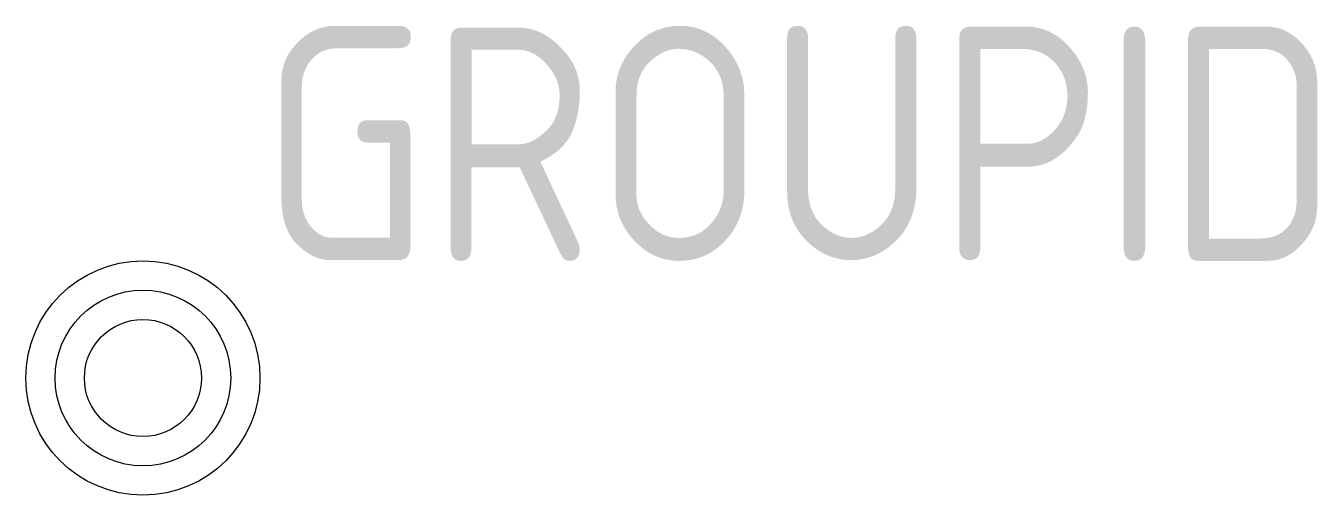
# Model space of a CAD drawing. Extents: x -1 to 10, y -1 to 3.
import ezdxf

# ---------------------------------------------------------------- set-up
doc = ezdxf.new("R2010")
doc.units = 0
doc.header["$LTSCALE"] = 1000
doc.header["$MEASUREMENT"] = 0
doc.layers.get('0').update_dxf_attribs({"linetype": 'CONTINUOUS'})
doc.styles.get("Standard").update_dxf_attribs({"font": 'GBENOR', "bigfont": 'GBCBIG'})

msp = doc.modelspace()

# ---------------------------------------------------------------- linework, layer by layer
for radius in [1, 0.75, 0.5]:
    msp.add_circle((0, 0), radius)

# ---------------------------------------------------------------- texts
msp.add_attdef('GROUPID', (1, 1), '1#', height=2)

doc.saveas('drawing.dxf')
